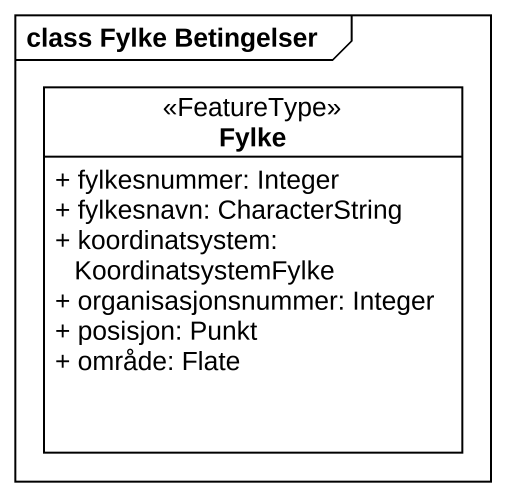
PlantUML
@startuml
mainframe class Fylke Betingelser
hide circle
hide empty members
skinparam classAttributeIconSize 0
class Fylke <<FeatureType>> {
  + fylkesnummer: Integer
  + fylkesnavn: CharacterString
  + koordinatsystem: KoordinatsystemFylke
  + organisasjonsnummer: Integer
  + posisjon: Punkt
  + område: Flate
}
@enduml
